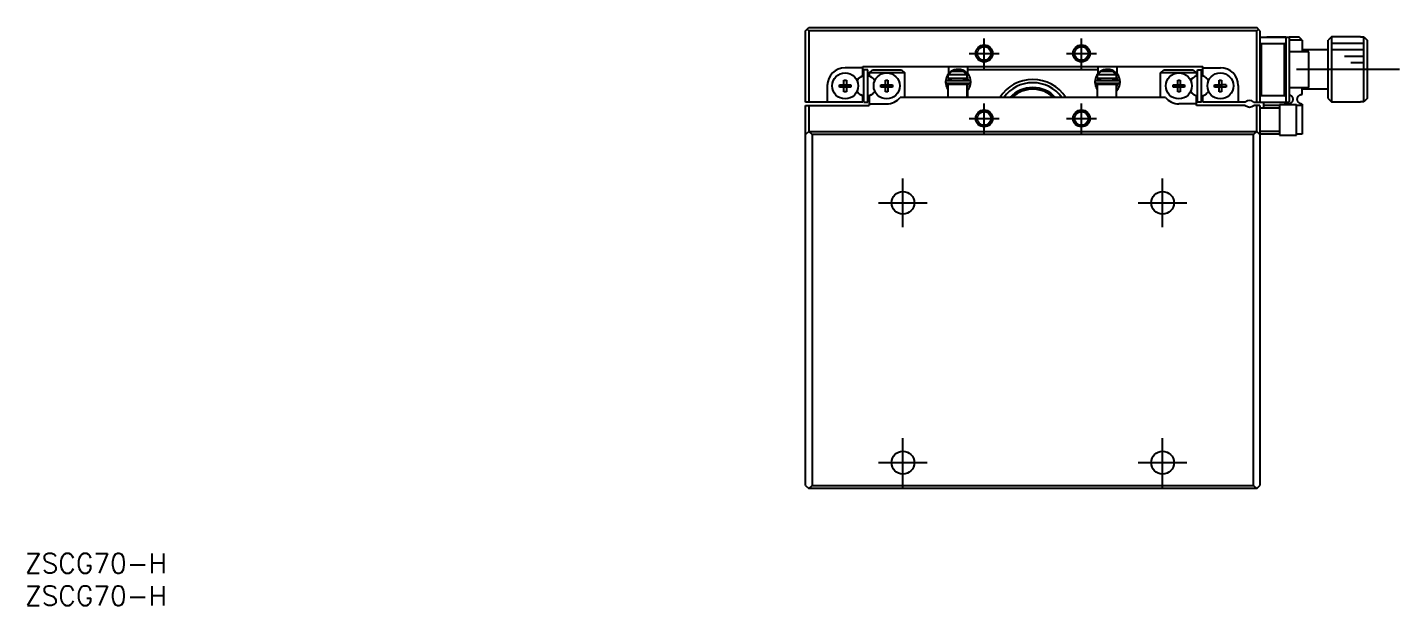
# Model space of a CAD drawing. Extents: x 0 to 457, y -8 to 353.
# Drawn here: x 0.4 to 211.8, y -8 to 81 of the extents above; entities that cross this region are included whole.
import ezdxf

# ---------------------------------------------------------------- set-up
doc = ezdxf.new("R2010")
doc.units = 0
doc.header["$LTSCALE"] = 0.5
doc.linetypes.add('CENTER', pattern=[50.8, 31.75, -6.35, 6.35, -6.35])
for name, color, linetype in [('MSM_CENTER', 1, 'CENTER'), ('MSM_CONTINUOUS', 7, 'CONTINUOUS'), ('MSM_NARROW', 5, 'CONTINUOUS'), ('MSM_PART_NUMBER', 7, 'CONTINUOUS')]:
    doc.layers.add(name, color=color, linetype=linetype)
doc.styles.get("Standard").update_dxf_attribs({"font": 'txt.shx', "height": 1, "bigfont": 'bigfont.shx'})

# ---------------------------------------------------------------- blocks, each defined once
blk = doc.blocks.new('*U2')
at = {"layer": 'MSM_PART_NUMBER'}
blk.add_text('ZSCG70-H', height=3, dxfattribs=at).set_placement((0, -3))
blk = doc.blocks.new('*U3')
at = {"layer": 'MSM_PART_NUMBER'}
blk.add_text('ZSCG70-H', height=3, dxfattribs=at).set_placement((0, -8))

msp = doc.modelspace()

# ---------------------------------------------------------------- linework, layer by layer
at = {"layer": 'MSM_CENTER'}
for p, q in [((147.75, 74.7), (147.75, 79.3)), ((162.75, 74.7), (162.75, 79.3)), ((145.45, 77), (150.05, 77)), ((160.45, 77), (165.05, 77)), ((211.75, 74.55), (195.75, 74.55)), ((147.75, 64.7), (147.75, 69.3)), ((162.75, 64.7), (162.75, 69.3)), ((145.45, 67), (150.05, 67)), ((160.45, 67), (165.05, 67)), ((135.25, 50.25), (135.25, 57.75)), ((175.25, 50.25), (175.25, 57.75)), ((131.5, 54), (139, 54)), ((171.5, 54), (179, 54)), ((135.25, 10.25), (135.25, 17.75)), ((175.25, 10.25), (175.25, 17.75)), ((131.5, 14), (139, 14)), ((171.5, 14), (179, 14))]:
    msp.add_line(p, q, dxfattribs=at)
at = {"layer": 'MSM_CONTINUOUS'}
for p, q in [((120.25, 80.5), (120.75, 81)), ((120.25, 69.5), (120.25, 80.5)), ((120.5, 80.75), (120.75, 80.5)), ((120.75, 81), (189.75, 81)), ((120.75, 80.5), (120.75, 69.5)), ((189.75, 80.5), (120.75, 80.5)), ((190.25, 80.5), (189.75, 81)), ((189.75, 80.5), (190, 80.75)), ((189.75, 69.5), (189.75, 80.5)), ((190.25, 80.5), (190.25, 69.5)), ((190.25, 79.5), (194.75, 79.5)), ((190.25, 78.7), (190.45, 78.5)), ((190.45, 78.5), (190.45, 70.5)), ((194.05, 78.5), (190.45, 78.5)), ((191.35, 79.55), (191.3, 79.5)), ((191.35, 79.55), (194.25, 79.55)), ((194.05, 78.5), (194.25, 78.7)), ((194.05, 70.5), (194.05, 78.5)), ((194.25, 79.55), (194.25, 69.5)), ((194.75, 79.55), (194.75, 69.5)), ((194.75, 79.55), (196.25, 79.55)), ((196.75, 79.05), (194.75, 79.05)), ((196.75, 79.05), (196.25, 79.55)), ((196.75, 79.05), (196.75, 77.25)), ((201.25, 79.55), (200.75, 79.05)), ((200.75, 70.05), (200.75, 79.05)), ((201.25, 79.55), (201.25, 69.55)), ((205.75, 79.55), (201.25, 79.55)), ((205.75, 79.55), (205.75, 79.533974)), ((205.75, 79.533974), (206.25, 79.533974)), ((206.25, 69.566026), (206.25, 79.533974)), ((206.25, 79.533974), (206.75, 79.032187)), ((206.75, 79.032187), (206.75, 70.067813)), ((197.75, 77.25), (194.75, 77.25)), ((200.75, 77.55), (196.75, 77.55)), ((197.75, 71.75), (197.75, 77.25)), ((129.05, 74.8), (126.35, 74.8)), ((129.05, 75), (181.45, 75)), ((129.05, 73.544412), (129.05, 75)), ((129.25, 69.5), (129.25, 74.5)), ((129.85, 74.5), (129.25, 74.5)), ((129.85, 69.5), (129.85, 74.5)), ((130.05, 74), (130.55, 74.5)), ((135.55, 74), (130.05, 74)), ((130.05, 74), (130.05, 73.544412)), ((130.55, 74.5), (135.05, 74.5)), ((135.05, 74.5), (135.55, 74)), ((135.55, 70.2), (135.55, 74)), ((142.204317, 73.7), (142.733485, 74.2)), ((142.25, 75), (142.25, 73.830467)), ((144.566515, 74.2), (142.733485, 74.2)), ((144.566515, 74.2), (145.095683, 73.7)), ((145.25, 73.854129), (145.25, 75)), ((165.250002, 74.5), (145.25, 74.5)), ((165.204317, 73.7), (165.733485, 74.2)), ((165.25, 75), (165.25, 73.830467)), ((167.566515, 74.2), (165.733485, 74.2)), ((167.566515, 74.2), (168.095683, 73.7)), ((168.25, 73.854129), (168.25, 75)), ((174.95, 74), (175.45, 74.5)), ((174.95, 70.2), (174.95, 74)), ((180.45, 74), (174.95, 74)), ((175.45, 74.5), (179.95, 74.5)), ((179.95, 74.5), (180.45, 74)), ((180.45, 74), (180.45, 73.544412)), ((180.65, 74.5), (181.25, 74.5)), ((180.65, 69.5), (180.65, 74.5)), ((181.25, 69.5), (181.25, 74.5)), ((181.45, 73.544412), (181.45, 75)), ((181.45, 74.8), (184.15, 74.8)), ((123.6, 72.05), (123.6, 69.5)), ((125.463639, 72.18), (126.17, 72.18)), ((125.463639, 71.82), (125.463639, 72.18)), ((126.17, 72.886361), (126.53, 72.886361)), ((126.17, 72.18), (126.17, 72.886361)), ((126.180372, 72.169628), (126.17, 72.18)), ((126.180372, 71.830372), (126.180372, 72.169628)), ((126.180372, 72.169628), (126.519628, 72.169628)), ((126.519628, 72.169628), (126.53, 72.18)), ((126.519628, 72.169628), (126.519628, 71.830372)), ((126.53, 72.886361), (126.53, 72.18)), ((126.53, 72.18), (127.236361, 72.18)), ((127.236361, 72.18), (127.236361, 71.82)), ((128.75625, 73.374815), (129.05, 73.544412)), ((130.05, 73.544412), (130.34375, 73.374815)), ((131.863639, 72.18), (132.57, 72.18)), ((131.863639, 71.82), (131.863639, 72.18)), ((132.57, 72.886361), (132.93, 72.886361)), ((132.57, 72.18), (132.57, 72.886361)), ((132.580372, 72.169628), (132.57, 72.18)), ((132.580372, 71.830372), (132.580372, 72.169628)), ((132.580372, 72.169628), (132.919628, 72.169628)), ((132.919628, 72.169628), (132.93, 72.18)), ((132.919628, 72.169628), (132.919628, 71.830372)), ((132.93, 72.886361), (132.93, 72.18)), ((132.93, 72.18), (133.636361, 72.18)), ((133.636361, 72.18), (133.636361, 71.82)), ((141.95292, 73.323491), (141.816191, 72.633656)), ((141.917614, 73.141147), (141.916513, 73.106901)), ((141.916513, 73.106901), (141.917124, 73.072643)), ((141.917124, 73.072643), (141.919446, 73.038459)), ((141.920425, 73.175298), (141.917614, 73.141147)), ((141.919446, 73.038459), (141.923474, 73.00443)), ((141.92494, 73.20927), (141.920425, 73.175298)), ((141.923474, 73.00443), (141.929196, 72.97064)), ((141.931148, 73.24298), (141.92494, 73.20927)), ((141.929196, 72.97064), (141.9366, 72.937171)), ((141.939033, 73.276346), (141.931148, 73.24298)), ((141.9366, 72.937171), (141.945667, 72.904107)), ((141.948578, 73.309286), (141.939033, 73.276346)), ((141.945667, 72.904107), (141.956377, 72.871527)), ((141.95976, 73.341717), (141.948578, 73.309286)), ((141.956377, 72.871527), (141.968702, 72.839511)), ((141.971835, 73.371894), (141.95976, 73.341717)), ((141.968702, 72.839511), (141.982613, 72.808138)), ((141.975637, 73.374557), (141.971835, 73.371894)), ((141.977867, 73.375001), (141.975637, 73.374557)), ((141.985601, 73.401051), (141.976419, 73.380202)), ((141.97662, 73.380771), (142.149999, 73.333644)), ((141.982261, 73.375256), (141.977867, 73.375001)), ((141.987767, 73.374984), (141.982261, 73.375256)), ((141.982613, 72.808138), (141.986538, 72.79999)), ((141.994348, 73.374186), (141.987767, 73.374984)), ((142.001963, 73.372868), (141.994348, 73.374186)), ((142.01056, 73.371038), (142.001963, 73.372868)), ((145.509909, 72.801506), (142.009909, 72.801506)), ((142.009909, 72.411506), (145.509909, 72.411506)), ((142.020082, 73.368709), (142.01056, 73.371038)), ((142.030468, 73.365895), (142.020082, 73.368709)), ((142.041648, 73.362616), (142.030468, 73.365895)), ((142.05355, 73.358892), (142.041648, 73.362616)), ((142.066094, 73.354749), (142.05355, 73.358892)), ((142.079198, 73.350214), (142.066094, 73.354749)), ((142.092775, 73.345316), (142.079198, 73.350214)), ((142.106737, 73.340088), (142.092775, 73.345316)), ((142.120992, 73.334564), (142.106737, 73.340088)), ((142.135444, 73.328781), (142.120992, 73.334564)), ((142.15, 73.322777), (142.135444, 73.328781)), ((145.15, 73.7), (142.15, 73.7)), ((142.15, 73.7), (142.15, 73.2)), ((142.15, 73.2), (145.15, 73.2)), ((145.15, 72.2), (142.15, 72.2)), ((142.15, 72.2), (142.15, 70.2)), ((142.258323, 72.199901), (142.216281, 72.411484)), ((142.306535, 73.106807), (142.307165, 73.121877)), ((142.306674, 73.091727), (142.306535, 73.106807)), ((142.307582, 73.076677), (142.306674, 73.091727)), ((142.307165, 73.121877), (142.308563, 73.136897)), ((142.309256, 73.061697), (142.307582, 73.076677)), ((142.308563, 73.136897), (142.310726, 73.151829)), ((142.311689, 73.046825), (142.309256, 73.061697)), ((142.310726, 73.151829), (142.313648, 73.166632)), ((142.314875, 73.0321), (142.311689, 73.046825)), ((142.313648, 73.166632), (142.317321, 73.181267)), ((142.318803, 73.01756), (142.314875, 73.0321)), ((142.317321, 73.181267), (142.321733, 73.195697)), ((142.323463, 73.003243), (142.318803, 73.01756)), ((142.321733, 73.195697), (142.323215, 73.200026)), ((142.328839, 72.989183), (142.323463, 73.003243)), ((142.324612, 73), (142.65, 73)), ((142.334917, 72.975418), (142.328839, 72.989183)), ((142.341679, 72.96198), (142.334917, 72.975418)), ((142.349107, 72.948903), (142.341679, 72.96198)), ((142.357179, 72.936219), (142.349107, 72.948903)), ((142.365873, 72.923957), (142.357179, 72.936219)), ((142.375168, 72.912147), (142.365873, 72.923957)), ((142.385036, 72.900817), (142.375168, 72.912147)), ((142.395454, 72.889994), (142.385036, 72.900817)), ((142.406394, 72.879701), (142.395454, 72.889994)), ((142.417828, 72.869963), (142.406394, 72.879701)), ((142.429727, 72.860801), (142.417828, 72.869963)), ((142.442062, 72.852236), (142.429727, 72.860801)), ((142.454802, 72.844288), (142.442062, 72.852236)), ((142.467916, 72.836973), (142.454802, 72.844288)), ((142.481373, 72.830309), (142.467916, 72.836973)), ((142.495139, 72.824309), (142.481373, 72.830309)), ((142.509182, 72.818987), (142.495139, 72.824309)), ((142.523468, 72.814354), (142.509182, 72.818987)), ((142.537964, 72.810422), (142.523468, 72.814354)), ((142.552636, 72.807198), (142.537964, 72.810422)), ((142.567448, 72.804689), (142.552636, 72.807198)), ((142.582366, 72.802902), (142.567448, 72.804689)), ((142.597355, 72.80184), (142.582366, 72.802902)), ((142.611589, 72.801506), (142.597355, 72.80184)), ((142.65, 73.2), (142.65, 72.801506)), ((142.65, 72.411506), (142.65, 72.2)), ((144.65, 72.801506), (144.65, 73.2)), ((144.65, 73), (145.1954, 73)), ((144.65, 72.2), (144.65, 72.411506)), ((144.75, 72.801506), (144.75, 73)), ((144.75, 72.2), (144.75, 72.411506)), ((144.915265, 72.80159), (144.908228, 72.801506)), ((144.930278, 72.802303), (144.915265, 72.80159)), ((144.94524, 72.803744), (144.930278, 72.802303)), ((144.960118, 72.805909), (144.94524, 72.803744)), ((144.974874, 72.808795), (144.960118, 72.805909)), ((144.989476, 72.812396), (144.974874, 72.808795)), ((145.003887, 72.816703), (144.989476, 72.812396)), ((145.018073, 72.821708), (145.003887, 72.816703)), ((145.032001, 72.827401), (145.018073, 72.821708)), ((145.045636, 72.833769), (145.032001, 72.827401)), ((145.058946, 72.840798), (145.045636, 72.833769)), ((145.071897, 72.848473), (145.058946, 72.840798)), ((145.084457, 72.856778), (145.071897, 72.848473)), ((145.096594, 72.865693), (145.084457, 72.856778)), ((145.108279, 72.875199), (145.096594, 72.865693)), ((145.119481, 72.885274), (145.108279, 72.875199)), ((145.13017, 72.895894), (145.119481, 72.885274)), ((145.14032, 72.907036), (145.13017, 72.895894)), ((145.149903, 72.918673), (145.14032, 72.907036)), ((145.158893, 72.930777), (145.149903, 72.918673)), ((145.15, 73.2), (145.15, 73.7)), ((145.15, 70.2), (145.15, 72.2)), ((145.19273, 72), (145.15, 72)), ((145.150064, 73.304752), (145.303543, 72.801548)), ((145.30322, 72.411452), (145.150087, 71.907825)), ((145.167266, 72.943318), (145.158893, 72.930777)), ((145.175, 72.956267), (145.167266, 72.943318)), ((145.182072, 72.969591), (145.175, 72.956267)), ((145.188463, 72.983257), (145.182072, 72.969591)), ((145.194155, 72.99723), (145.188463, 72.983257)), ((145.189155, 73.219748), (145.189533, 73.218246)), ((145.189423, 73.218482), (145.195203, 73.203922)), ((145.199131, 73.011474), (145.194155, 72.99723)), ((145.195203, 73.203922), (145.200029, 73.189655)), ((145.203378, 73.025954), (145.199131, 73.011474)), ((145.200029, 73.189655), (145.204126, 73.175158)), ((145.206883, 73.04063), (145.203378, 73.025954)), ((145.204126, 73.175158), (145.207481, 73.160468)), ((145.209636, 73.055466), (145.206883, 73.04063)), ((145.207481, 73.160468), (145.210085, 73.145621)), ((145.21163, 73.070422), (145.209636, 73.055466)), ((145.210085, 73.145621), (145.211929, 73.130658)), ((145.212858, 73.085459), (145.21163, 73.070422)), ((145.211929, 73.130658), (145.213008, 73.115617)), ((145.213318, 73.100537), (145.212858, 73.085459)), ((145.213008, 73.115617), (145.213318, 73.100537)), ((145.25, 72.161655), (145.25, 72.411506)), ((145.25, 72.160652), (145.25, 72.160821)), ((145.569172, 73.315697), (145.547982, 73.371894)), ((164.95292, 73.323491), (164.816191, 72.633656)), ((164.917614, 73.141147), (164.916513, 73.106901)), ((164.916513, 73.106901), (164.917124, 73.072643)), ((164.917124, 73.072643), (164.919446, 73.038459)), ((164.920425, 73.175298), (164.917614, 73.141147)), ((164.919446, 73.038459), (164.923474, 73.00443)), ((164.92494, 73.20927), (164.920425, 73.175298)), ((164.923474, 73.00443), (164.929196, 72.97064)), ((164.931148, 73.24298), (164.92494, 73.20927)), ((164.929196, 72.97064), (164.9366, 72.937171)), ((164.939033, 73.276346), (164.931148, 73.24298)), ((164.9366, 72.937171), (164.945667, 72.904107)), ((164.948578, 73.309286), (164.939033, 73.276346)), ((164.945667, 72.904107), (164.956377, 72.871527)), ((164.95976, 73.341717), (164.948578, 73.309286)), ((164.956377, 72.871527), (164.968702, 72.839511)), ((164.971835, 73.371894), (164.95976, 73.341717)), ((164.968702, 72.839511), (164.982613, 72.808138)), ((164.975637, 73.374557), (164.971835, 73.371894)), ((164.985601, 73.401051), (164.973722, 73.373946)), ((164.977845, 73.374998), (164.975637, 73.374557)), ((164.97662, 73.380771), (165.149999, 73.333644)), ((164.982234, 73.375256), (164.977845, 73.374998)), ((164.987736, 73.374986), (164.982234, 73.375256)), ((164.982613, 72.808138), (164.986538, 72.79999)), ((164.994315, 73.374191), (164.987736, 73.374986)), ((165.001928, 73.372875), (164.994315, 73.374191)), ((165.010524, 73.371046), (165.001928, 73.372875)), ((168.509909, 72.801506), (165.009909, 72.801506)), ((165.009909, 72.411506), (168.509909, 72.411506)), ((165.020046, 73.368718), (165.010524, 73.371046)), ((165.030433, 73.365905), (165.020046, 73.368718)), ((165.041615, 73.362626), (165.030433, 73.365905)), ((165.053519, 73.358902), (165.041615, 73.362626)), ((165.066066, 73.354758), (165.053519, 73.358902)), ((165.079174, 73.350222), (165.066066, 73.354758)), ((165.092756, 73.345323), (165.079174, 73.350222)), ((165.106722, 73.340094), (165.092756, 73.345323)), ((165.120981, 73.334568), (165.106722, 73.340094)), ((165.135439, 73.328783), (165.120981, 73.334568)), ((165.15, 73.322777), (165.135439, 73.328783)), ((168.15, 73.7), (165.15, 73.7)), ((165.15, 73.7), (165.15, 73.2)), ((165.15, 73.2), (168.15, 73.2)), ((168.15, 72.2), (165.15, 72.2)), ((165.15, 72.2), (165.15, 70.2)), ((165.258323, 72.199901), (165.216281, 72.411484)), ((165.250002, 72.234531), (165.250002, 72.411506)), ((165.250002, 72.233611), (165.250002, 72.233733)), ((165.306535, 73.106807), (165.307165, 73.121877)), ((165.306674, 73.091727), (165.306535, 73.106807)), ((165.307582, 73.076677), (165.306674, 73.091727)), ((165.307165, 73.121877), (165.308563, 73.136897)), ((165.309256, 73.061697), (165.307582, 73.076677)), ((165.308563, 73.136897), (165.310726, 73.151829)), ((165.311689, 73.046825), (165.309256, 73.061697)), ((165.310726, 73.151829), (165.313648, 73.166632)), ((165.314875, 73.0321), (165.311689, 73.046825)), ((165.313648, 73.166632), (165.317321, 73.181267)), ((165.318803, 73.01756), (165.314875, 73.0321)), ((165.317321, 73.181267), (165.321733, 73.195697)), ((165.323463, 73.003243), (165.318803, 73.01756)), ((165.321733, 73.195697), (165.323215, 73.200026)), ((165.328839, 72.989183), (165.323463, 73.003243)), ((165.324612, 73), (165.65, 73)), ((165.334917, 72.975418), (165.328839, 72.989183)), ((165.341679, 72.96198), (165.334917, 72.975418)), ((165.349107, 72.948903), (165.341679, 72.96198)), ((165.357179, 72.936219), (165.349107, 72.948903)), ((165.365873, 72.923957), (165.357179, 72.936219)), ((165.375168, 72.912147), (165.365873, 72.923957)), ((165.385036, 72.900817), (165.375168, 72.912147)), ((165.395454, 72.889994), (165.385036, 72.900817)), ((165.406394, 72.879701), (165.395454, 72.889994)), ((165.417828, 72.869963), (165.406394, 72.879701)), ((165.429727, 72.860801), (165.417828, 72.869963)), ((165.442062, 72.852236), (165.429727, 72.860801)), ((165.454802, 72.844288), (165.442062, 72.852236)), ((165.467916, 72.836973), (165.454802, 72.844288)), ((165.481373, 72.830309), (165.467916, 72.836973)), ((165.495139, 72.824309), (165.481373, 72.830309)), ((165.509182, 72.818987), (165.495139, 72.824309)), ((165.523468, 72.814354), (165.509182, 72.818987)), ((165.537964, 72.810422), (165.523468, 72.814354)), ((165.552636, 72.807198), (165.537964, 72.810422)), ((165.567448, 72.804689), (165.552636, 72.807198)), ((165.582366, 72.802902), (165.567448, 72.804689)), ((165.597355, 72.80184), (165.582366, 72.802902)), ((165.611589, 72.801506), (165.597355, 72.80184)), ((165.65, 73.2), (165.65, 72.801506)), ((165.65, 72.411506), (165.65, 72.2)), ((167.65, 72.801506), (167.65, 73.2)), ((167.65, 73), (168.1954, 73)), ((167.65, 72.2), (167.65, 72.411506)), ((167.75, 72.801506), (167.75, 73)), ((167.75, 72.2), (167.75, 72.411506)), ((167.915265, 72.80159), (167.908228, 72.801506)), ((167.930278, 72.802303), (167.915265, 72.80159)), ((167.94524, 72.803744), (167.930278, 72.802303)), ((167.960118, 72.805909), (167.94524, 72.803744)), ((167.974874, 72.808795), (167.960118, 72.805909)), ((167.989476, 72.812396), (167.974874, 72.808795)), ((168.003887, 72.816703), (167.989476, 72.812396)), ((168.018073, 72.821708), (168.003887, 72.816703)), ((168.032001, 72.827401), (168.018073, 72.821708)), ((168.045636, 72.833769), (168.032001, 72.827401)), ((168.058946, 72.840798), (168.045636, 72.833769)), ((168.071897, 72.848473), (168.058946, 72.840798)), ((168.084457, 72.856778), (168.071897, 72.848473)), ((168.096594, 72.865693), (168.084457, 72.856778)), ((168.108279, 72.875199), (168.096594, 72.865693)), ((168.119481, 72.885274), (168.108279, 72.875199)), ((168.13017, 72.895894), (168.119481, 72.885274)), ((168.14032, 72.907036), (168.13017, 72.895894)), ((168.149903, 72.918673), (168.14032, 72.907036)), ((168.158893, 72.930777), (168.149903, 72.918673)), ((168.15, 73.2), (168.15, 73.7)), ((168.15, 70.2), (168.15, 72.2)), ((168.19273, 72), (168.15, 72)), ((168.150064, 73.304752), (168.303543, 72.801548)), ((168.30322, 72.411452), (168.150087, 71.907825)), ((168.167266, 72.943318), (168.158893, 72.930777)), ((168.175, 72.956267), (168.167266, 72.943318)), ((168.182072, 72.969591), (168.175, 72.956267)), ((168.188463, 72.983257), (168.182072, 72.969591)), ((168.194155, 72.99723), (168.188463, 72.983257)), ((168.189155, 73.219748), (168.189533, 73.218246)), ((168.189423, 73.218482), (168.195203, 73.203922)), ((168.199131, 73.011474), (168.194155, 72.99723)), ((168.195203, 73.203922), (168.200029, 73.189655)), ((168.203378, 73.025954), (168.199131, 73.011474)), ((168.200029, 73.189655), (168.204126, 73.175158)), ((168.206883, 73.04063), (168.203378, 73.025954)), ((168.204126, 73.175158), (168.207481, 73.160468)), ((168.209636, 73.055466), (168.206883, 73.04063)), ((168.207481, 73.160468), (168.210085, 73.145621)), ((168.21163, 73.070422), (168.209636, 73.055466)), ((168.210085, 73.145621), (168.211929, 73.130658)), ((168.212858, 73.085459), (168.21163, 73.070422)), ((168.211929, 73.130658), (168.213008, 73.115617)), ((168.213318, 73.100537), (168.212858, 73.085459)), ((168.213008, 73.115617), (168.213318, 73.100537)), ((168.569172, 73.315697), (168.547982, 73.371894)), ((176.863639, 72.18), (177.57, 72.18)), ((176.863639, 71.82), (176.863639, 72.18)), ((177.57, 72.886361), (177.93, 72.886361)), ((177.57, 72.18), (177.57, 72.886361)), ((177.580372, 72.169628), (177.57, 72.18)), ((177.580372, 71.830372), (177.580372, 72.169628)), ((177.580372, 72.169628), (177.919628, 72.169628)), ((177.919628, 72.169628), (177.93, 72.18)), ((177.919628, 72.169628), (177.919628, 71.830372)), ((177.93, 72.886361), (177.93, 72.18)), ((177.93, 72.18), (178.636361, 72.18)), ((178.636361, 72.18), (178.636361, 71.82)), ((180.45, 73.544412), (180.15625, 73.374815)), ((181.74375, 73.374815), (181.45, 73.544412)), ((183.263639, 71.82), (183.263639, 72.18)), ((183.263639, 72.18), (183.97, 72.18)), ((183.97, 72.886361), (184.33, 72.886361)), ((183.97, 72.18), (183.97, 72.886361)), ((183.980372, 72.169628), (183.97, 72.18)), ((183.980372, 71.830372), (183.980372, 72.169628)), ((183.980372, 72.169628), (184.319628, 72.169628)), ((184.319628, 72.169628), (184.33, 72.18)), ((184.319628, 72.169628), (184.319628, 71.830372)), ((184.33, 72.886361), (184.33, 72.18)), ((185.036361, 72.18), (184.33, 72.18)), ((185.036361, 72.18), (185.036361, 71.82)), ((186.9, 72.05), (186.9, 69.5)), ((126.17, 71.82), (125.463639, 71.82)), ((126.180372, 71.830372), (126.17, 71.82)), ((126.17, 71.113639), (126.17, 71.82)), ((126.53, 71.113639), (126.17, 71.113639)), ((126.519628, 71.830372), (126.180372, 71.830372)), ((126.519628, 71.830372), (126.53, 71.82)), ((126.53, 71.82), (126.53, 71.113639)), ((127.236361, 71.82), (126.53, 71.82)), ((129.05, 70.455588), (128.75625, 70.625185)), ((129.05, 69.5), (129.05, 70.455588)), ((130.34375, 70.625185), (130.05, 70.455588)), ((130.05, 70.455588), (130.05, 69)), ((132.57, 71.82), (131.863639, 71.82)), ((132.580372, 71.830372), (132.57, 71.82)), ((132.57, 71.113639), (132.57, 71.82)), ((132.93, 71.113639), (132.57, 71.113639)), ((132.919628, 71.830372), (132.580372, 71.830372)), ((132.919628, 71.830372), (132.93, 71.82)), ((132.93, 71.82), (132.93, 71.113639)), ((133.636361, 71.82), (132.93, 71.82)), ((175.670938, 70.2), (134.829062, 70.2)), ((145.25, 71.359008), (145.25, 71.359128)), ((145.25, 71.358608), (145.25, 71.358763)), ((145.25, 70.2), (145.25, 71.35788)), ((177.57, 71.82), (176.863639, 71.82)), ((177.580372, 71.830372), (177.57, 71.82)), ((177.57, 71.113639), (177.57, 71.82)), ((177.93, 71.113639), (177.57, 71.113639)), ((177.919628, 71.830372), (177.580372, 71.830372)), ((177.919628, 71.830372), (177.93, 71.82)), ((177.93, 71.82), (177.93, 71.113639)), ((178.636361, 71.82), (177.93, 71.82)), ((180.15625, 70.625185), (180.45, 70.455588)), ((180.45, 69), (180.45, 70.455588)), ((181.45, 70.455588), (181.74375, 70.625185)), ((181.45, 69.5), (181.45, 70.455588)), ((183.97, 71.82), (183.263639, 71.82)), ((183.980372, 71.830372), (183.97, 71.82)), ((183.97, 71.113639), (183.97, 71.82)), ((184.33, 71.113639), (183.97, 71.113639)), ((184.319628, 71.830372), (183.980372, 71.830372)), ((184.319628, 71.830372), (184.33, 71.82)), ((184.33, 71.82), (184.33, 71.113639)), ((185.036361, 71.82), (184.33, 71.82)), ((190.45, 70.5), (190.25, 70.3)), ((190.45, 70.5), (194.05, 70.5)), ((194.25, 70.3), (194.05, 70.5)), ((194.75, 71.75), (197.75, 71.75)), ((194.75, 70.672842), (194.770993, 70.666702)), ((194.770993, 70.666702), (194.791751, 70.659969)), ((194.791751, 70.659969), (194.814731, 70.651724)), ((194.814731, 70.651724), (194.837368, 70.642762)), ((194.837368, 70.642762), (194.859619, 70.633108)), ((194.859619, 70.633108), (194.881864, 70.622581)), ((194.881864, 70.622581), (194.90367, 70.611375)), ((194.90367, 70.611375), (194.924997, 70.599521)), ((194.924997, 70.599521), (194.94395, 70.588203)), ((194.94395, 70.588203), (194.962478, 70.576388)), ((194.962478, 70.576388), (194.979901, 70.564561)), ((194.979901, 70.564561), (194.996902, 70.552311)), ((194.996902, 70.552311), (195.024494, 70.530822)), ((195.024494, 70.530822), (195.050816, 70.508286)), ((195.050816, 70.508286), (195.076205, 70.484422)), ((195.076205, 70.484422), (195.10021, 70.459676)), ((195.10021, 70.459676), (195.114044, 70.444322)), ((195.114044, 70.444322), (195.12736, 70.428702)), ((195.12736, 70.428702), (195.150463, 70.399378)), ((195.150463, 70.399378), (195.171811, 70.369341)), ((195.171811, 70.369341), (195.191381, 70.338754)), ((195.191381, 70.338754), (195.209469, 70.307209)), ((195.209469, 70.307209), (195.22578, 70.275297)), ((195.22578, 70.275297), (195.24033, 70.243163)), ((195.24033, 70.243163), (195.250555, 70.21781)), ((195.250555, 70.21781), (195.259742, 70.192417)), ((195.259742, 70.192417), (195.26884, 70.163936)), ((195.275758, 69.760855), (195.264336, 69.721473)), ((195.26884, 70.163936), (195.276697, 70.135501)), ((195.285137, 69.80143), (195.275758, 69.760855)), ((195.276697, 70.135501), (195.283345, 70.107181)), ((195.283345, 70.107181), (195.289867, 70.072871)), ((195.292269, 69.842589), (195.285137, 69.80143)), ((195.289867, 70.072871), (195.294718, 70.038855)), ((195.297163, 69.884824), (195.292269, 69.842589)), ((195.294718, 70.038855), (195.297988, 70.004899)), ((195.299666, 69.927635), (195.297163, 69.884824)), ((195.297988, 70.004899), (195.299696, 69.971364)), ((195.299696, 69.971364), (195.299666, 69.927635)), ((196.000006, 69.946889), (196.000531, 69.978211)), ((196.000677, 69.918148), (196.000006, 69.946889)), ((196.000531, 69.978211), (196.00242, 70.010193)), ((196.003659, 69.87601), (196.000677, 69.918148)), ((196.00242, 70.010193), (196.005734, 70.042559)), ((196.008891, 69.834857), (196.003659, 69.87601)), ((196.005734, 70.042559), (196.01053, 70.075238)), ((196.018993, 69.782283), (196.008891, 69.834857)), ((196.01053, 70.075238), (196.016967, 70.108621)), ((196.016967, 70.108621), (196.025053, 70.142226)), ((196.032502, 69.731606), (196.018993, 69.782283)), ((196.025053, 70.142226), (196.034845, 70.175948)), ((196.034845, 70.175948), (196.046527, 70.210051)), ((196.046527, 70.210051), (196.057258, 70.237416)), ((196.057258, 70.237416), (196.069216, 70.264695)), ((196.069216, 70.264695), (196.082546, 70.29206)), ((196.082546, 70.29206), (196.097172, 70.319209)), ((196.097172, 70.319209), (196.113335, 70.34643)), ((196.113335, 70.34643), (196.130861, 70.373281)), ((196.130861, 70.373281), (196.149953, 70.399937)), ((196.149953, 70.399937), (196.170445, 70.426042)), ((196.170445, 70.426042), (196.186209, 70.44461)), ((196.186209, 70.44461), (196.202704, 70.462803)), ((196.202704, 70.462803), (196.222113, 70.482761)), ((196.222113, 70.482761), (196.242434, 70.502155)), ((196.242434, 70.502155), (196.263633, 70.520918)), ((196.263633, 70.520918), (196.290809, 70.542995)), ((196.290809, 70.542995), (196.319242, 70.56396)), ((196.319242, 70.56396), (196.339151, 70.577457)), ((196.339151, 70.577457), (196.359597, 70.590378)), ((196.359597, 70.590378), (196.380548, 70.60269)), ((196.380548, 70.60269), (196.400297, 70.613481)), ((196.400297, 70.613481), (196.420442, 70.623715)), ((196.420442, 70.623715), (196.443511, 70.634517)), ((196.443511, 70.634517), (196.467034, 70.644571)), ((196.467034, 70.644571), (196.490963, 70.653846)), ((196.490963, 70.653846), (196.515785, 70.66249)), ((196.515785, 70.66249), (196.540979, 70.670284)), ((196.540979, 70.670284), (196.566488, 70.677202)), ((196.566488, 70.677202), (196.589961, 70.682726)), ((196.589961, 70.682726), (196.613642, 70.6875)), ((196.613642, 70.6875), (196.64724, 70.692926)), ((196.64724, 70.692926), (196.681104, 70.696829)), ((196.681104, 70.696829), (196.715506, 70.699206)), ((196.715506, 70.699206), (196.75, 70.7)), ((196.75, 70.7), (196.75, 71.75)), ((196.75, 71.55), (200.75, 71.55)), ((200.75, 70.05), (201.25, 69.55)), ((206.75, 70.067813), (206.25, 69.566026)), ((129.05, 69.5), (120.25, 69.5)), ((120.25, 69), (130.05, 69)), ((120.25, 10.5), (120.25, 69)), ((120.75, 69), (120.75, 65)), ((129.25, 69.5), (129.85, 69.5)), ((130.05, 69.25), (132.75, 69.25)), ((180.45, 69.25), (177.75, 69.25)), ((187.988562, 69), (180.45, 69)), ((181.25, 69.5), (180.65, 69.5)), ((187.988562, 69.5), (181.45, 69.5)), ((189.311438, 69.5), (194.75, 69.5)), ((190.25, 69), (189.311438, 69)), ((189.75, 65), (189.75, 69)), ((190.25, 69), (190.25, 10.5)), ((193.25, 68.55), (190.25, 68.55)), ((190.85, 68.55), (190.85, 69.5)), ((190.85, 69.05), (193.25, 69.05)), ((193.25, 69.1), (193.25, 64.4)), ((195.85, 69.1), (193.25, 69.1)), ((193.980203, 69.46232), (193.950023, 69.499969)), ((194.013303, 69.426112), (193.980203, 69.46232)), ((194.048866, 69.392), (194.013303, 69.426112)), ((194.086585, 69.360296), (194.048866, 69.392)), ((194.126971, 69.330689), (194.086585, 69.360296)), ((194.149956, 69.315599), (194.126971, 69.330689)), ((194.185875, 69.294319), (194.149956, 69.315599)), ((194.22409, 69.274513), (194.185875, 69.294319)), ((194.250612, 69.262342), (194.22409, 69.274513)), ((194.278433, 69.250888), (194.250612, 69.262342)), ((194.307692, 69.240221), (194.278433, 69.250888)), ((194.322716, 69.235268), (194.307692, 69.240221)), ((194.338166, 69.230538), (194.322716, 69.235268)), ((194.355218, 69.225734), (194.338166, 69.230538)), ((194.372834, 69.221225), (194.355218, 69.225734)), ((194.39103, 69.217041), (194.372834, 69.221225)), ((194.404724, 69.214205), (194.39103, 69.217041)), ((194.418771, 69.21157), (194.404724, 69.214205)), ((194.433155, 69.209158), (194.418771, 69.21157)), ((194.447864, 69.206987), (194.433155, 69.209158)), ((194.460685, 69.205337), (194.447864, 69.206987)), ((194.473741, 69.203887), (194.460685, 69.205337)), ((194.486999, 69.202651), (194.473741, 69.203887)), ((194.496819, 69.201888), (194.486999, 69.202651)), ((194.506735, 69.20125), (194.496819, 69.201888)), ((194.516725, 69.200739), (194.506735, 69.20125)), ((194.526766, 69.20036), (194.516725, 69.200739)), ((194.53847, 69.200093), (194.526766, 69.20036)), ((194.550241, 69.200014), (194.53847, 69.200093)), ((194.562039, 69.200119), (194.550241, 69.200014)), ((194.573823, 69.200404), (194.562039, 69.200119)), ((194.585554, 69.200865), (194.573823, 69.200404)), ((194.597191, 69.2015), (194.585554, 69.200865)), ((194.608695, 69.202305), (194.597191, 69.2015)), ((194.620024, 69.203276), (194.608695, 69.202305)), ((194.631205, 69.204409), (194.620024, 69.203276)), ((194.642237, 69.205694), (194.631205, 69.204409)), ((194.653104, 69.207121), (194.642237, 69.205694)), ((194.663788, 69.208682), (194.653104, 69.207121)), ((194.677503, 69.210918), (194.663788, 69.208682)), ((194.690917, 69.213357), (194.677503, 69.210918)), ((194.70402, 69.215985), (194.690917, 69.213357)), ((194.726146, 69.220976), (194.70402, 69.215985)), ((194.747435, 69.22645), (194.726146, 69.220976)), ((194.767921, 69.232356), (194.747435, 69.22645)), ((194.787638, 69.238643), (194.767921, 69.232356)), ((194.812483, 69.247429), (194.787638, 69.238643)), ((194.836276, 69.256783), (194.812483, 69.247429)), ((194.859104, 69.266659), (194.836276, 69.256783)), ((194.891785, 69.282403), (194.859104, 69.266659)), ((194.922757, 69.299191), (194.891785, 69.282403)), ((194.952103, 69.316901), (194.922757, 69.299191)), ((194.980084, 69.335567), (194.952103, 69.316901)), ((195.022023, 69.367163), (194.980084, 69.335567)), ((195.061056, 69.401073), (195.022023, 69.367163)), ((195.097019, 69.436899), (195.061056, 69.401073)), ((195.130374, 69.474957), (195.097019, 69.436899)), ((195.160719, 69.514656), (195.130374, 69.474957)), ((195.188492, 69.556517), (195.160719, 69.514656)), ((195.213375, 69.600093), (195.188492, 69.556517)), ((195.235526, 69.645773), (195.213375, 69.600093)), ((195.250861, 69.682991), (195.235526, 69.645773)), ((195.264336, 69.721473), (195.250861, 69.682991)), ((195.85, 64.4), (195.85, 69.1)), ((195.85, 69.05), (196.75, 69.05)), ((196.048856, 69.683735), (196.032502, 69.731606)), ((196.068068, 69.637801), (196.048856, 69.683735)), ((196.089712, 69.594303), (196.068068, 69.637801)), ((196.113851, 69.552741), (196.089712, 69.594303)), ((196.139624, 69.514176), (196.113851, 69.552741)), ((196.16759, 69.477455), (196.139624, 69.514176)), ((196.197451, 69.44286), (196.16759, 69.477455)), ((196.229434, 69.410083), (196.197451, 69.44286)), ((196.263133, 69.379506), (196.229434, 69.410083)), ((196.299037, 69.350724), (196.263133, 69.379506)), ((196.33692, 69.324005), (196.299037, 69.350724)), ((196.377367, 69.29912), (196.33692, 69.324005)), ((196.402712, 69.285247), (196.377367, 69.29912)), ((196.429195, 69.27207), (196.402712, 69.285247)), ((196.456927, 69.259632), (196.429195, 69.27207)), ((196.478293, 69.250943), (196.456927, 69.259632)), ((196.500523, 69.242701), (196.478293, 69.250943)), ((196.523691, 69.234954), (196.500523, 69.242701)), ((196.547867, 69.227752), (196.523691, 69.234954)), ((196.564727, 69.223244), (196.547867, 69.227752)), ((196.582135, 69.219027), (196.564727, 69.223244)), ((196.600104, 69.215132), (196.582135, 69.219027)), ((196.613601, 69.212508), (196.600104, 69.215132)), ((196.627432, 69.210084), (196.613601, 69.212508)), ((196.641581, 69.207878), (196.627432, 69.210084)), ((196.656031, 69.20591), (196.641581, 69.207878)), ((196.667282, 69.20458), (196.656031, 69.20591)), ((196.678746, 69.203405), (196.667282, 69.20458)), ((196.690388, 69.202393), (196.678746, 69.203405)), ((196.70217, 69.201549), (196.690388, 69.202393)), ((196.714059, 69.200881), (196.70217, 69.201549)), ((196.726017, 69.200396), (196.714059, 69.200881)), ((196.738009, 69.2001), (196.726017, 69.200396)), ((196.75, 69.2), (196.738009, 69.2001)), ((196.75, 69.2), (196.75, 64.55)), ((201.25, 69.55), (205.75, 69.55)), ((205.75, 69.566026), (205.75, 69.55)), ((206.25, 69.566026), (205.75, 69.566026)), ((120.75, 65), (120.25, 64.5)), ((121.25, 64.5), (120.75, 65)), ((120.75, 65), (189.75, 65)), ((121.25, 64.5), (121.25, 10.5)), ((189.25, 64.5), (121.25, 64.5)), ((189.75, 65), (189.25, 64.5)), ((189.25, 10.5), (189.25, 64.5)), ((190.25, 64.5), (189.75, 65)), ((190.25, 65.05), (193.25, 65.05)), ((193.25, 64.55), (190.25, 64.55)), ((193.25, 64.4), (195.85, 64.4)), ((196.75, 64.55), (195.85, 64.55)), ((120.25, 10.5), (120.75, 10)), ((120.75, 10), (121.25, 10.5)), ((189.75, 10), (120.75, 10)), ((121.25, 10.5), (189.25, 10.5)), ((189.25, 10.5), (189.75, 10)), ((189.75, 10), (190.25, 10.5))]:
    msp.add_line(p, q, dxfattribs=at)
for centre, radius in [((147.75, 77), 1.0565), ((162.75, 77), 1.0565), ((126.35, 72), 2), ((132.75, 72), 2), ((177.75, 72), 2), ((184.15, 72), 2), ((147.75, 67), 1.0565), ((162.75, 67), 1.0565), ((135.25, 54), 1.75), ((175.25, 54), 1.75), ((135.25, 14), 1.75), ((175.25, 14), 1.75)]:
    msp.add_circle(centre, radius, dxfattribs=at)
for centre, radius, start, end in [((126.35, 72.05), 2.75, 90, 180), ((143.759768, 72.606192), 1.944084, 0.719787, 156.812363), ((166.759768, 72.606192), 1.944084, 0.719787, 156.812363), ((184.15, 72.05), 2.75, 0, 90), ((129.66481, 71.885), 1.75, 134.995594, 148.113496), ((129.550001, 72), 1.5875, 135.000026, 149.566818), ((129.55, 72), 1.5875, 120, 135), ((129.550001, 72), 1.5875, 100.89309, 120), ((129.550001, 72), 1.5875, 60.000031, 79.106984), ((129.55, 72), 1.5875, 45, 60), ((129.43519, 71.885), 1.75, 31.886504, 45.004406), ((129.550001, 72), 1.5875, 30.433263, 45.000026), ((142.009909, 72.606506), 0.195, 90, 270), ((143.766624, 72.608416), 1.950705, 180.710984, 214.007692), ((143.763319, 72.605246), 1.940453, 315.632122, 359.301655), ((145.509909, 72.606506), 0.195, 270, 90), ((155.25, 67), 6, 32.230953, 147.769047), ((155.25, 67), 5.5, 35.578526, 144.421474), ((165.009909, 72.606506), 0.195, 90, 270), ((166.766624, 72.608416), 1.950705, 180.710984, 214.007692), ((166.763319, 72.605246), 1.940453, 315.632122, 359.301655), ((168.509909, 72.606506), 0.195, 270, 90), ((181.06481, 71.885), 1.75, 134.995594, 148.113496), ((180.949999, 72), 1.5875, 134.999974, 149.566737), ((180.95, 72), 1.5875, 120, 135), ((180.949999, 72), 1.5875, 100.893016, 120), ((180.949999, 72), 1.5875, 60, 79.10691), ((180.95, 72), 1.5875, 45, 60), ((180.83519, 71.885), 1.75, 31.886504, 45.004406), ((180.949999, 72), 1.5875, 30.433182, 44.999974), ((129.66481, 72.115), 1.75, 211.886504, 225.090487), ((129.550001, 72), 1.5875, 210.433182, 225.094867), ((129.55, 72), 1.5875, 225.094892, 240), ((129.550001, 72), 1.5875, 239.999969, 259.10691), ((129.550001, 72), 1.5875, 280.893016, 300), ((129.55, 72), 1.5875, 300, 315), ((129.43519, 72.115), 1.75, 314.995594, 328.113496), ((129.550001, 72), 1.5875, 314.999974, 329.566737), ((132.75, 72), 2.75, 270, 319.114807), ((155.25, 67), 4.75, 42.352055, 137.647945), ((155.25, 67), 4.5, 45.32539, 134.67461), ((177.75, 72), 2.75, 220.885193, 270), ((181.06481, 72.115), 1.75, 211.886504, 225.004406), ((180.949999, 72), 1.5875, 210.433263, 225.000026), ((180.95, 72), 1.5875, 225, 240), ((180.949999, 72), 1.5875, 240, 259.106984), ((180.949999, 72), 1.5875, 280.89309, 300.000031), ((180.95, 72), 1.5875, 300, 315), ((180.949999, 72), 1.5875, 315.000026, 329.566818), ((180.83519, 72.115), 1.75, 314.995594, 328.113496), ((188.65, 68.75), 1, 48.590378, 131.409622), ((188.65, 69.75), 1, 228.590378, 311.409622)]:
    msp.add_arc(centre, radius, start, end, dxfattribs=at)
at = {"layer": 'MSM_NARROW'}
for p, q in [((206.25, 78.55), (201.25, 78.55)), ((206.25, 77.55), (201.25, 77.55)), ((206.25, 76.55), (203.25, 76.55)), ((206.25, 75.55), (204.25, 75.55))]:
    msp.add_line(p, q, dxfattribs=at)
for centre in [(147.75, 77), (162.75, 77), (147.75, 67), (162.75, 67)]:
    msp.add_circle(centre, 1.3, dxfattribs=at)

# ---------------------------------------------------------------- block references
at = {"layer": 'MSM_CONTINUOUS'}
for name in ['*U2', '*U3']:
    msp.add_blockref(name, (0, 0), dxfattribs=at)

doc.saveas('drawing.dxf')
